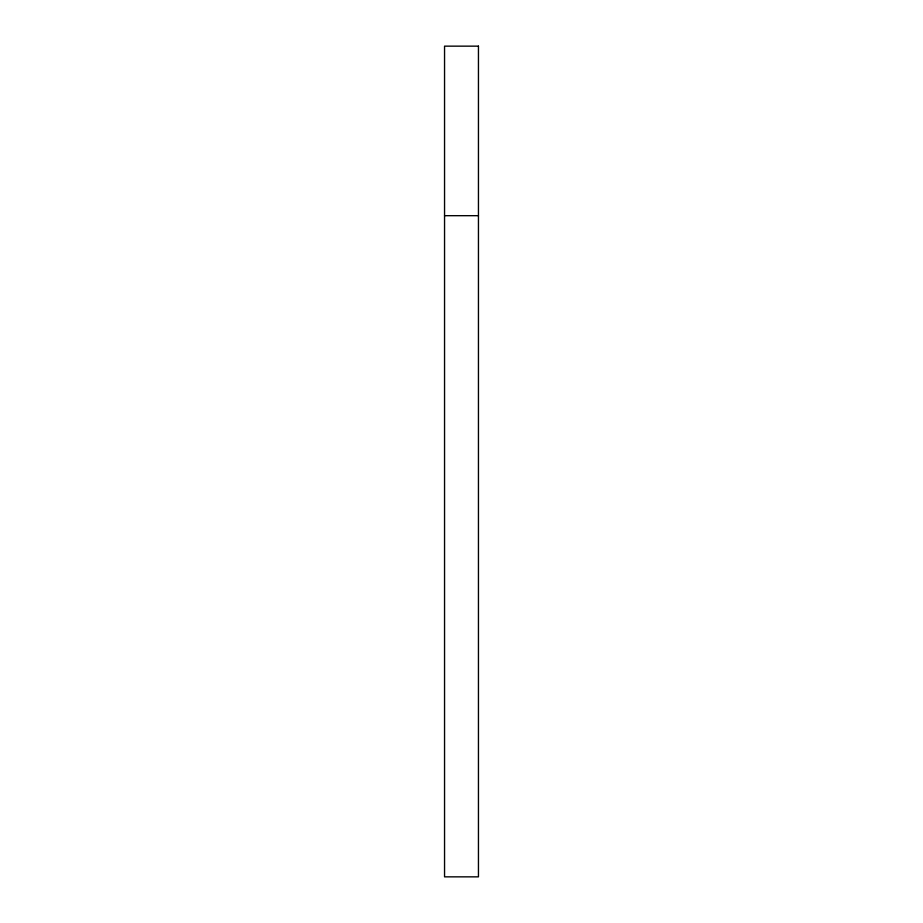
<?xml version="1.0" encoding="UTF-8"?>
<svg xmlns="http://www.w3.org/2000/svg" width="923" height="923" viewBox="0 0 923 923"><rect width="100%" height="100%" fill="white"/><g stroke="black" fill="none" stroke-linecap="round" stroke-linejoin="round"><path stroke-width="1.38" d="M444.551 215.682L478.449 215.682M478.449 46.15L444.551 46.15L444.551 876.85L478.449 876.85L478.449 46.15"/></g></svg>
